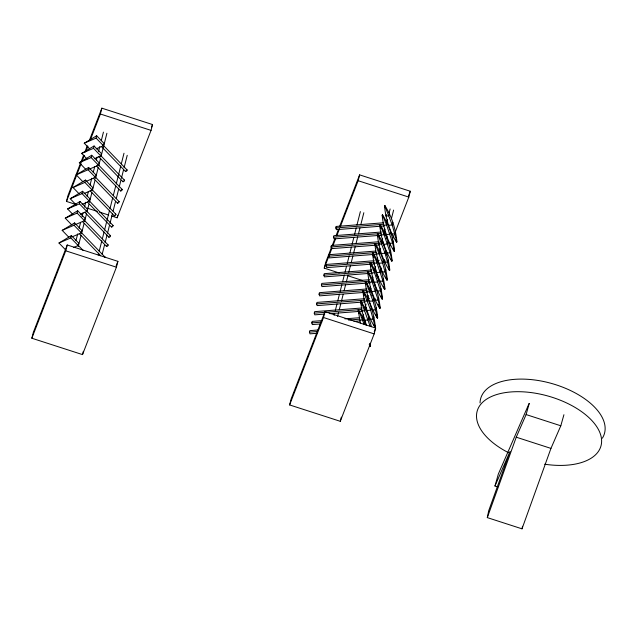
<?xml version="1.0" encoding="UTF-8"?>
<svg xmlns="http://www.w3.org/2000/svg" width="637" height="637" viewBox="0 0 637 637"><rect width="100%" height="100%" fill="white"/><g stroke="black" fill="none" stroke-linecap="round" stroke-linejoin="round"><path stroke-width="0.96" d="M563.928 414.727L560.807 425.787L550.949 448.4L522.006 528.829L487.305 517.61L488.69 510.778L510.078 451.338L494.965 486.015L497.776 486.931M522.006 528.829L522.523 526.266M65.667 249.943L58.978 243.016L70.818 237.912L71.4 235.563L78.757 243.183L78.176 245.524L73.621 247.49M68.876 237.282L62.187 230.363L74.019 225.251L74.601 222.91L81.958 230.522L81.377 232.871L72.276 236.797M71.957 225.116L65.269 218.188L77.101 213.084L77.682 210.736L85.04 218.348L84.458 220.697L75.357 224.63M72.96 214.478L67.61 208.936L79.442 203.832L80.023 201.483L87.38 209.103L86.799 211.444L80.429 214.199M76.217 204.947L70.197 198.712L82.03 193.608L82.611 191.259L89.968 198.879L89.387 201.22L82.101 204.366M79.052 193.752L73.032 187.517L84.864 182.413L85.446 180.064L92.803 187.676L92.222 190.025L84.028 193.56M82.921 181.784L76.233 174.857L88.073 169.753L88.654 167.404L96.012 175.024L95.431 177.365L86.321 181.298M86.003 169.609L79.314 162.69L91.155 157.578L91.736 155.237L99.093 162.849L98.512 165.198L89.403 169.124M87.006 158.979L81.655 153.437L93.496 148.333L94.077 145.984L101.434 153.597L100.853 155.946L94.475 158.693M89.594 148.755L84.243 143.214L96.083 138.11L96.665 135.761L104.022 143.373L103.441 145.722L96.155 148.867M31.85 338.231L33.331 332.387L67.235 244.982L117.901 261.353L116.42 267.198L82.515 354.602L31.85 338.231L65.754 250.819L67.235 244.982M75.867 204.453L66.487 201.427L67.96 195.583L83.662 155.102M90.398 139.782L100.383 114.015L101.864 108.171L152.53 124.549L151.049 130.386L117.144 217.798L111.523 215.975M75.962 240.682L77.666 233.954M79.123 228.189L80.581 222.424M82.046 216.668L83.017 212.822M84.474 207.057L85.692 202.255M87.15 196.491L88.368 191.689M90.072 184.961L91.768 178.233M93.233 172.476L94.69 166.711M96.394 159.983L97.119 157.1M98.584 151.335L99.794 146.534M101.259 140.769L103.441 132.122M78.216 246.607L81.138 235.077M81.624 233.158L84.052 223.547M84.538 221.628L86.489 213.944M86.974 212.017L88.917 204.334M89.403 202.415L91.839 192.804M92.325 190.885L95.001 180.319M95.486 178.4L98.162 167.834M98.647 165.907L100.59 158.223M101.076 156.304L106.912 133.244M98.217 255.071L98.703 253.152M99.197 251.225L101.872 240.659M102.358 238.74L104.054 232.011M104.548 230.092L109.405 210.879M109.89 208.96L112.813 197.43M113.298 195.511L115.735 185.9M116.221 183.982L120.839 165.724M121.325 163.805L124 153.238M102.175 254.274L104.611 244.664M105.097 242.745L107.04 235.053M107.526 233.134L109.476 225.45M109.962 223.531L112.391 213.921M113.123 211.038L115.552 201.435M116.284 198.553L118.713 188.942M119.199 187.023L120.903 180.295M121.388 178.376L123.578 169.729M124.064 167.81L127.225 155.317M82.515 354.602L83.359 351.266M117.144 217.798L117.781 215.298M289.612 404.933L291.085 399.088L324.989 311.684L375.655 328.055L374.174 333.899L340.277 421.304L289.612 404.933L323.516 317.521L324.989 311.684M339.258 272.978L324.241 268.129L325.722 262.285L331.431 247.562M316.939 333.294L309.996 333.836L309.439 332.148L309.821 330.635L317.759 330.022M320.276 323.97L312.337 324.583L311.78 322.895L312.162 321.382L322.083 320.618M324.727 314.081L314.805 314.845L314.248 313.165L314.63 311.652L362.238 307.958M364.762 301.906L317.146 305.601L316.589 303.913L316.971 302.4L364.579 298.705M367.223 292.168L319.615 295.863L319.049 294.175L319.432 292.662L367.047 288.967M369.564 282.916L321.956 286.61L321.39 284.922L321.773 283.409L369.388 279.723M372.032 273.185L324.416 276.872L323.859 275.184L324.241 273.671L371.857 269.984M374.373 263.933L326.757 267.62L326.2 265.94L326.582 264.427L374.198 260.732M376.841 254.195L329.225 257.889L328.668 256.201L329.05 254.689L375.671 251.074M379.182 244.942L331.566 248.637L331.009 246.949L331.391 245.436L379.007 241.749M381.643 235.204L334.035 238.899L333.47 237.211L333.852 235.698L381.467 232.011M383.984 225.96L336.376 229.646L335.81 227.966L336.193 226.453L383.808 222.759M340.301 226.724L358.145 180.717L359.626 174.872L410.292 191.251L408.811 197.096L395.251 232.059M334.099 315.339L334.592 313.42M335.317 310.538L337.021 303.817M337.753 300.935L339.449 294.206M340.182 291.324L341.886 284.604M342.618 281.721L344.314 274.993M345.047 272.11L346.504 266.346M347.237 263.463L349.18 255.779M349.912 252.897L351.369 247.132M352.102 244.25L353.806 237.529M354.53 234.647L356.234 227.919M356.967 225.036L360.367 211.588M337.57 316.462L338.542 312.624M339.274 309.741L340.731 303.976M341.464 301.094L343.168 294.366M344.139 290.528L345.596 284.763M346.329 281.88L348.033 275.152M348.757 272.27L350.461 265.549M351.194 262.667L352.898 255.939M353.623 253.056L355.327 246.336M356.059 243.453L357.755 236.725M358.488 233.843L359.945 228.078M360.924 224.24L363.838 212.71M360.343 322.967L358.177 309.869L359.029 313.515M366.554 325.491L361.904 310.936L360.518 300.616L365.447 308.595L368.839 317.377L371.451 326.67M362.923 291.133L363.345 290.854C370.272 301.667 374.078 314.272 375.36 326.996L374.938 327.275C368.011 316.462 364.205 303.857 362.923 291.133L363.345 290.854M377.637 317.998L372.995 300.951L365.694 281.602C372.613 292.423 376.419 305.019 377.701 317.752L377.279 318.03C370.352 307.209 366.554 294.613 365.264 281.88L365.964 284.365M367.732 272.142L368.154 271.864C375.082 282.685 378.88 295.281 380.17 308.013L379.74 308.292C372.812 297.471 369.014 284.874 367.732 272.142L368.154 271.864M370.073 262.89L370.495 262.611C377.423 273.432 381.221 286.029 382.511 298.761L382.081 299.04C375.161 288.219 371.355 275.622 370.073 262.89L370.495 262.611M372.534 253.16L372.964 252.873C379.891 263.694 383.689 276.299 384.971 289.023L384.549 289.302C377.622 278.48 373.823 265.884 372.534 253.16L372.964 252.873M374.875 243.907L375.304 243.629C382.232 254.45 386.03 267.046 387.312 279.77L386.89 280.057C379.963 269.236 376.164 256.639 374.875 243.907L375.304 243.629M377.343 234.169L377.765 233.89C384.692 244.712 388.498 257.308 389.78 270.04L389.358 270.319C382.431 259.498 378.625 246.901 377.343 234.169L377.765 233.89M379.684 224.917L380.114 224.638C387.033 235.459 390.839 248.056 392.121 260.788L391.699 261.066C384.772 250.245 380.974 237.649 379.684 224.917L380.114 224.638M382.152 215.179L382.574 214.9C389.502 225.721 393.3 238.318 394.59 251.05L394.16 251.328C387.232 240.507 383.434 227.911 382.152 215.179L382.574 214.9M384.493 205.934L384.915 205.655C391.843 216.469 395.641 229.073 396.931 241.797L396.501 242.076C389.581 231.263 385.775 218.658 384.493 205.934L384.915 205.655M364.213 324.567L358.543 309.837L363.106 317.847L365.821 324.87M370.097 326.12L360.884 300.584M364.722 299.796L364.364 301.197L367.382 300.959L367.907 298.857M367.063 290.544L366.705 291.945L369.723 291.714L370.248 289.612M376.674 252.57L376.324 253.972L379.334 253.741L379.867 251.639M379.142 242.832L378.784 244.234L381.802 244.003L382.327 241.901M386.293 214.597L385.934 215.999L388.944 215.76L389.478 213.658M362.644 317.529L363.377 314.646M365.081 307.926L366.052 304.08M367.509 298.315L368.242 295.433M369.946 288.712L370.431 286.785M372.374 279.102L372.86 277.183M374.811 269.491L375.535 266.616M377 260.852L377.725 257.969M379.429 251.241L380.162 248.358M381.858 241.638L382.59 238.756M384.294 232.027L385.019 229.145M386.723 222.424L387.455 219.542M389.159 212.814L390.131 208.968M363.106 317.847L362.572 319.949L359.563 320.18M365.447 308.595L364.913 310.697L361.904 310.936M372.717 279.874L372.183 281.976L378.187 300.051L380.106 308.26M375.058 270.621L374.524 272.724L380.536 290.798L382.447 299.016M377.526 260.883L376.993 262.985L382.996 281.06L384.907 289.278M384.668 232.648L384.143 234.75L390.147 252.825L392.058 261.043M387.137 222.91L386.603 225.012L392.615 243.087L394.526 251.304M364.905 323.453L365.391 321.534M371.952 295.592L372.438 293.673M374.389 285.989L374.875 284.062M376.817 276.378L377.303 274.459M379.254 266.776L379.74 264.849M386.301 238.915L387.033 236.032M391.413 218.738L393.602 210.091M340.277 421.304L341.328 417.131M368.839 317.377L368.186 319.941L364.515 320.228M371.299 307.639L370.654 310.203L375.297 327.251M373.648 298.387L372.995 300.951L369.325 301.237M376.109 288.657L375.464 291.22L371.785 291.499M378.45 279.404L377.805 281.968L374.126 282.255M380.918 269.666L380.265 272.23L376.594 272.517M383.259 260.414L382.606 262.977L387.248 280.025M385.719 250.675L385.074 253.239L389.717 270.287M388.068 241.431L387.415 243.995L383.745 244.282M390.529 231.693L389.884 234.257L386.205 234.543M392.87 222.44L392.225 225.004L396.867 242.052M375.535 298.88L375.177 300.282L378.187 300.051L378.72 297.949M385.146 260.907L384.796 262.309L387.806 262.078L388.339 259.976M373.919 316.931L373.386 319.033L370.376 319.272M376.26 307.687L375.726 309.789L372.717 310.02M381.061 288.696L380.536 290.798L377.518 291.029M383.53 278.958L382.996 281.06L379.986 281.291M385.871 269.706L385.337 271.808L382.327 272.047M390.68 250.723L390.147 252.825L387.137 253.056M393.14 240.985L392.615 243.087L389.597 243.318M395.481 231.733L394.956 233.835L391.938 234.074M370.551 345.987L370.129 346.265L370.551 345.987L370.161 343.239M374.938 327.275L373.879 324.337M377.279 318.03L375.854 314.192M379.74 308.292L378.314 304.454M382.081 299.04L381.03 296.101M384.549 289.302L383.498 286.363M386.89 280.057L385.839 277.111M389.358 270.319L388.674 268.273M391.699 261.066L391.014 259.02M394.16 251.328L393.109 248.39M396.501 242.076L395.824 240.038M494.965 486.015L498.341 474.039L529.092 403.5M487.305 517.61L516.249 437.189L526.106 414.568L529.22 403.516M84.737 152.339L87.237 145.897M89.379 140.379L101.864 108.171M66.487 201.427L81.114 163.701M81.831 161.862L84.331 155.42M85.756 151.741L87.898 146.215M151.463 127.304L152.53 124.549M116.109 265.955L117.901 261.353M332.148 245.723L334.998 238.365M336.073 235.602L338.573 229.161M339.64 226.398L359.626 174.872M324.241 268.129L332.092 247.889M333.167 245.126L335.659 238.684M336.734 235.921L339.593 228.564M408.508 195.854L410.292 191.251M377.407 278.058L378.123 276.219M380.615 269.777L381.332 267.938M383.474 262.42L384.541 259.657M386.325 255.055L387.4 252.3M389.541 246.774L390.608 244.019M392.392 239.416L393.825 235.738M374.23 331.734L375.655 328.055M84.243 143.214L96.665 135.761M81.655 153.437L94.077 145.984M79.314 162.69L91.736 155.237M76.233 174.857L88.654 167.404M73.032 187.517L85.446 180.064M70.197 198.712L82.611 191.259M67.61 208.936L80.023 201.483M65.269 218.188L77.682 210.736M62.187 230.363L74.601 222.91M58.978 243.016L71.4 235.563M335.81 227.966L383.426 224.272M383.593 225.243L386.603 225.012L382.511 215.155M388.546 225.291L392.225 225.004L384.852 205.902M383.45 231.852L385.433 231.701M333.47 237.211L381.085 233.524M384.063 233.293L386.046 233.134M381.133 234.981L384.143 234.75L380.05 224.893M384.621 234.973L386.603 234.822M380.99 241.59L382.972 241.439M331.009 246.949L379.612 243.183M381.595 243.031L383.578 242.872M378.649 250.843L380.631 250.691M328.668 256.201L376.276 252.507M381.404 253.526L385.074 253.239L377.701 234.145M377.176 260.501L379.158 260.35M326.2 265.94L373.815 262.245M373.983 263.224L376.993 262.985L372.9 253.128M378.935 263.264L382.606 262.977L375.241 243.875M373.839 269.825L375.822 269.674M323.859 275.184L371.475 271.497M374.445 271.266L376.435 271.115M371.514 272.954L374.524 272.724L370.431 262.866M321.39 284.922L369.006 281.236M369.173 282.207L372.183 281.976L368.09 272.118M369.03 288.816L371.013 288.665M319.049 294.175L366.665 290.48M370.201 291.937L372.183 291.786M367.557 298.474L369.54 298.323M316.589 303.913L364.197 300.218M364.229 307.806L366.211 307.647M314.248 313.165L361.856 309.471M364.834 309.24L366.816 309.088M366.984 310.49L370.654 310.203L363.281 291.101M329.687 313.691L362.421 311.159M344.896 318.85L359.778 317.696M361.76 317.537L363.743 317.385M311.78 322.895L321.701 322.131M348.479 320.053L359.395 319.209M354.005 321.359L359.953 320.897M362.931 320.666L364.913 320.507M309.439 332.148L317.369 331.535M358.145 180.717L408.811 197.096M100.383 114.015L151.049 130.386M347.698 275.71L362.708 280.559M368.337 282.382L370.216 282.987M87.126 208.092L97.445 211.428M99.324 212.033L108.704 215.067M323.516 317.521L374.174 333.899M65.754 250.819L116.42 267.198M526.106 414.568L560.807 425.787M516.249 437.189L550.949 448.4M102.979 144.989L127.113 169.983M96.083 138.11L103.441 145.722M101.355 146.454L125.489 171.449M100.383 155.213L124.526 180.207M93.496 148.333L100.853 155.946M98.767 156.678L122.901 181.672M98.042 164.465L122.185 189.452M91.155 157.578L98.512 165.198M96.426 165.931L120.56 190.917M94.961 176.64L119.103 201.626M88.073 169.753L95.431 177.365M93.344 178.105L117.479 203.092M91.76 189.293L115.902 214.287M84.864 182.413L92.222 190.025M90.136 190.758L114.278 215.752M88.925 200.496L113.06 225.482M82.03 193.608L89.387 201.22M87.301 201.961L111.443 226.947M86.337 210.72L110.472 235.706M79.442 203.832L86.799 211.444M84.713 212.185L108.855 237.171M84.681 220.681L108.131 244.958M77.101 213.084L84.458 220.697M82.372 221.429L106.514 246.423M80.915 232.139L105.049 257.125M74.019 225.251L81.377 232.871M79.291 233.604L100.67 255.74M77.706 244.799L83.224 250.508M70.818 237.912L78.176 245.524M369.213 344.665L370.129 346.265M336.193 226.453L336.758 228.134M384.557 205.679L384.979 207.503M379.748 224.67L380.6 228.317M377.407 233.914L378.044 236.653M374.946 243.653L375.583 246.392M372.597 252.905L373.664 257.467M370.137 262.643L370.989 266.29M367.796 271.888L368.433 274.627M362.986 290.878L364.046 295.441M360.518 300.616L361.585 305.179M369.85 343.502L370.487 346.241M508.469 452.676A64.305 33.729 15.8 0 1 497.011 394.462A64.305 33.729 15.8 0 1 596.343 426.097A64.305 33.729 15.8 0 1 544.651 464.198M480.035 402.903A64.305 33.729 15.8 0 1 552.462 383.713A64.305 33.729 15.8 0 1 602.347 438.208M104.81 257.03A1.099 0.462 -44 0 1 105.001 257.619M109.843 235.73A1.099 0.462 -44 0 1 110.48 236.064A1.099 0.462 -44 0 1 109.341 237.211A1.099 0.462 -44 0 1 108.903 236.677M112.43 225.506A1.099 0.462 -44 0 1 113.067 225.84A1.099 0.462 -44 0 1 111.929 226.987A1.099 0.462 -44 0 1 111.491 226.453M107.709 244.895A1.099 0.462 -44 0 1 108.043 245.516A1.099 0.462 -44 0 1 106.809 246.511A1.099 0.462 -44 0 1 106.69 245.715M115.265 214.311A1.099 0.462 -44 0 1 115.902 214.645A1.099 0.462 -44 0 1 114.764 215.792A1.099 0.462 -44 0 1 114.326 215.258M118.474 201.65A1.099 0.462 -44 0 1 119.103 201.985A1.099 0.462 -44 0 1 117.964 203.131A1.099 0.462 -44 0 1 117.534 202.598M121.556 189.484A1.099 0.462 -44 0 1 122.161 189.882A1.099 0.462 -44 0 1 120.919 191.004A1.099 0.462 -44 0 1 120.743 190.216M123.897 180.231A1.099 0.462 -44 0 1 124.526 180.566A1.099 0.462 -44 0 1 123.395 181.712A1.099 0.462 -44 0 1 122.957 181.179M126.484 170.007A1.099 0.462 -44 0 1 127.113 170.342A1.099 0.462 -44 0 1 125.983 171.488A1.099 0.462 -44 0 1 125.545 170.955M372.534 336.766L372.534 336.766"/></g></svg>
